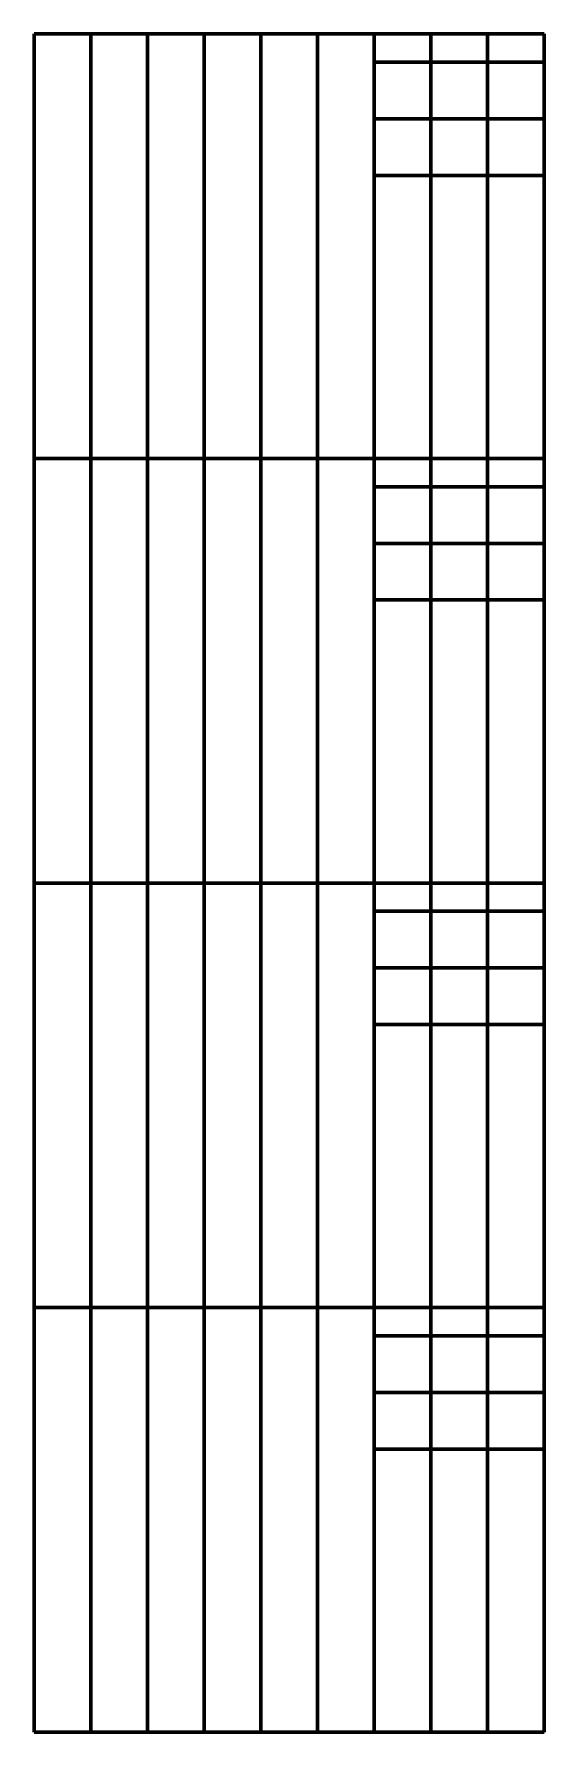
# Model space of a CAD drawing. Header units: millimetres. Extents: x 0 to 90, y 0 to 300.
import ezdxf

# ---------------------------------------------------------------- set-up
doc = ezdxf.new("R2010")
doc.units = ezdxf.units.MM
doc.linetypes.add('K5LT_BASIC', pattern=[0])

msp = doc.modelspace()

# ---------------------------------------------------------------- linework, layer by layer
at = {"color": 150, "linetype": 'K5LT_BASIC', "lineweight": 60, "true_color": 0x0080ff}
for p, q in [((10, 300), (0, 300)), ((0, 300), (0, 225)), ((20, 300), (10, 300)), ((10, 300), (10, 225)), ((30, 300), (20, 300)), ((20, 300), (20, 225)), ((40, 300), (30, 300)), ((30, 300), (30, 225)), ((50, 300), (40, 300)), ((40, 300), (40, 225)), ((60, 300), (50, 300)), ((50, 300), (50, 225)), ((70, 300), (60, 300)), ((60, 300), (60, 225)), ((70, 225), (70, 300)), ((80, 300), (70, 300)), ((80, 225), (80, 300)), ((90, 300), (80, 300)), ((90, 225), (90, 300)), ((60, 295), (70, 295)), ((70, 295), (80, 295)), ((80, 295), (90, 295)), ((60, 285), (70, 285)), ((70, 285), (80, 285)), ((80, 285), (90, 285)), ((60, 275), (70, 275)), ((70, 275), (80, 275)), ((80, 275), (90, 275)), ((10, 225), (0, 225)), ((0, 225), (0, 150)), ((20, 225), (10, 225)), ((10, 225), (10, 150)), ((30, 225), (20, 225)), ((20, 225), (20, 150)), ((40, 225), (30, 225)), ((30, 225), (30, 150)), ((50, 225), (40, 225)), ((40, 225), (40, 150)), ((60, 225), (50, 225)), ((50, 225), (50, 150)), ((70, 225), (60, 225)), ((60, 225), (60, 150)), ((70, 150), (70, 225)), ((80, 225), (70, 225)), ((80, 150), (80, 225)), ((90, 225), (80, 225)), ((90, 150), (90, 225)), ((60, 220), (70, 220)), ((70, 220), (80, 220)), ((80, 220), (90, 220)), ((60, 210), (70, 210)), ((70, 210), (80, 210)), ((80, 210), (90, 210)), ((60, 200), (70, 200)), ((70, 200), (80, 200)), ((80, 200), (90, 200)), ((10, 150), (0, 150)), ((0, 150), (0, 75)), ((20, 150), (10, 150)), ((10, 150), (10, 75)), ((30, 150), (20, 150)), ((20, 150), (20, 75)), ((40, 150), (30, 150)), ((30, 150), (30, 75)), ((50, 150), (40, 150)), ((40, 150), (40, 75)), ((60, 150), (50, 150)), ((50, 150), (50, 75)), ((70, 150), (60, 150)), ((60, 150), (60, 75)), ((70, 75), (70, 150)), ((80, 150), (70, 150)), ((80, 75), (80, 150)), ((90, 150), (80, 150)), ((90, 75), (90, 150)), ((60, 145), (70, 145)), ((70, 145), (80, 145)), ((80, 145), (90, 145)), ((60, 135), (70, 135)), ((70, 135), (80, 135)), ((80, 135), (90, 135)), ((60, 125), (70, 125)), ((70, 125), (80, 125)), ((80, 125), (90, 125)), ((10, 75), (0, 75)), ((0, 75), (0, 0)), ((20, 75), (10, 75)), ((10, 75), (10, 0)), ((30, 75), (20, 75)), ((20, 75), (20, 0)), ((40, 75), (30, 75)), ((30, 75), (30, 0)), ((50, 75), (40, 75)), ((40, 75), (40, 0)), ((60, 75), (50, 75)), ((50, 75), (50, 0)), ((70, 75), (60, 75)), ((60, 75), (60, 0)), ((70, 0), (70, 75)), ((80, 75), (70, 75)), ((80, 0), (80, 75)), ((90, 75), (80, 75)), ((90, 0), (90, 75)), ((60, 70), (70, 70)), ((70, 70), (80, 70)), ((80, 70), (90, 70)), ((60, 60), (70, 60)), ((70, 60), (80, 60)), ((80, 60), (90, 60)), ((60, 50), (70, 50)), ((70, 50), (80, 50)), ((80, 50), (90, 50)), ((0, 0), (90, 0))]:
    msp.add_line(p, q, dxfattribs=at)

doc.saveas('drawing.dxf')
